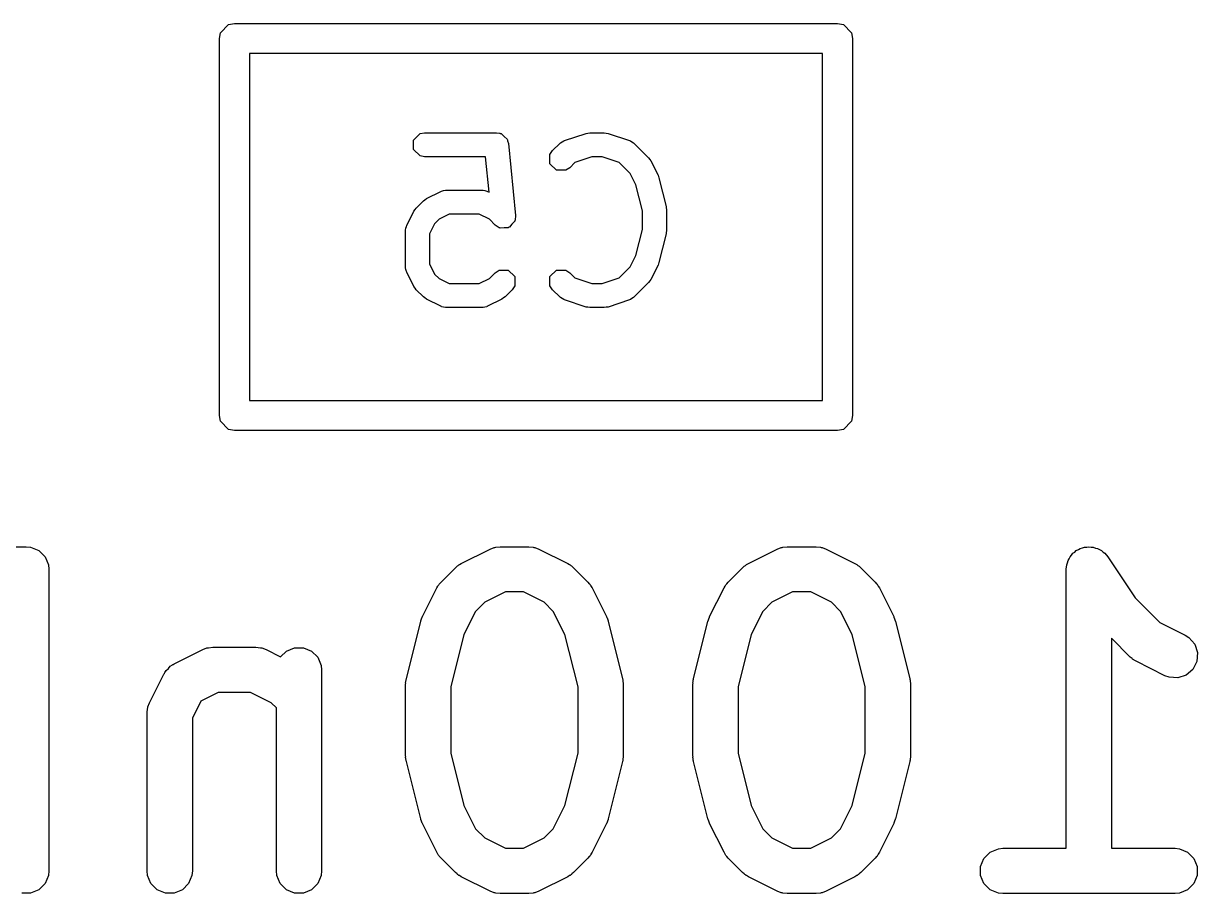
# Model space of a CAD drawing. Header units: inches. Extents: x -1.72 to 1.71, y -2.13 to 2.13.
# Drawn here: x -1.1616 to -1.0083, y 1.3987 to 1.5123 of the extents above; entities that cross this region are included whole.
import ezdxf

# ---------------------------------------------------------------- set-up
doc = ezdxf.new("R2010")
doc.units = ezdxf.units.IN
doc.header["$MEASUREMENT"] = 0
doc.layers.add('BLACK', color=250, linetype='CONTINUOUS')

msp = doc.modelspace()

# ---------------------------------------------------------------- linework, layer by layer
at = {"layer": 'BLACK', "linetype": 'CONTINUOUS'}
for p, q in [((-1.13583, 1.51107), (-1.13477, 1.51213)), ((-1.13477, 1.51213), (-1.13402, 1.51228)), ((-1.13402, 1.51228), (-1.05528, 1.51228)), ((-1.05528, 1.51228), (-1.05452, 1.51213)), ((-1.05452, 1.51213), (-1.05346, 1.51107)), ((-1.13598, 1.51031), (-1.13583, 1.51107)), ((-1.13598, 1.4611), (-1.13598, 1.51031)), ((-1.05346, 1.51107), (-1.05331, 1.51031)), ((-1.05331, 1.51031), (-1.05331, 1.4611)), ((-1.13205, 1.50835), (-1.13205, 1.46307)), ((-1.05724, 1.50835), (-1.13205, 1.50835)), ((-1.05724, 1.46307), (-1.05724, 1.50835)), ((-1.11063, 1.49705), (-1.10978, 1.49791)), ((-1.10978, 1.49791), (-1.10918, 1.49803)), ((-1.10918, 1.49803), (-1.0998, 1.49803)), ((-1.0998, 1.49803), (-1.09942, 1.49795)), ((-1.09942, 1.49795), (-1.09935, 1.49796)), ((-1.09935, 1.49796), (-1.09931, 1.49793)), ((-1.09931, 1.49793), (-1.0992, 1.49791)), ((-1.0992, 1.49791), (-1.09882, 1.49753)), ((-1.09882, 1.49753), (-1.09841, 1.4972)), ((-1.09093, 1.49701), (-1.08811, 1.49794)), ((-1.08811, 1.49794), (-1.08786, 1.49798)), ((-1.08786, 1.49798), (-1.08762, 1.49803)), ((-1.08762, 1.49803), (-1.08574, 1.49803)), ((-1.08574, 1.49803), (-1.08549, 1.49798)), ((-1.08549, 1.49798), (-1.08524, 1.49794)), ((-1.08524, 1.49794), (-1.08243, 1.49701)), ((-1.11063, 1.49585), (-1.11063, 1.49705)), ((-1.10978, 1.495), (-1.11063, 1.49585)), ((-1.09841, 1.4972), (-1.09838, 1.49709)), ((-1.09838, 1.49709), (-1.09835, 1.49705)), ((-1.09835, 1.49705), (-1.09835, 1.49697)), ((-1.09835, 1.49697), (-1.09823, 1.49661)), ((-1.09823, 1.49661), (-1.0973, 1.48723)), ((-1.09248, 1.49569), (-1.09154, 1.49663)), ((-1.09154, 1.49663), (-1.09148, 1.49667)), ((-1.09148, 1.49667), (-1.09146, 1.4967)), ((-1.09146, 1.4967), (-1.09124, 1.49683)), ((-1.09124, 1.49683), (-1.09103, 1.49697)), ((-1.09103, 1.49697), (-1.09099, 1.49697)), ((-1.09099, 1.49697), (-1.09093, 1.49701)), ((-1.08243, 1.49701), (-1.08236, 1.49697)), ((-1.08236, 1.49697), (-1.08233, 1.49697)), ((-1.08233, 1.49697), (-1.08212, 1.49683)), ((-1.08212, 1.49683), (-1.0819, 1.4967)), ((-1.0819, 1.4967), (-1.08188, 1.49667)), ((-1.08188, 1.49667), (-1.08181, 1.49663)), ((-1.08181, 1.49663), (-1.07994, 1.49475)), ((-1.10918, 1.49488), (-1.10978, 1.495)), ((-1.10123, 1.49488), (-1.10918, 1.49488)), ((-1.10076, 1.49026), (-1.10123, 1.49488)), ((-1.09282, 1.49518), (-1.09248, 1.49569)), ((-1.09282, 1.49397), (-1.09282, 1.49518)), ((-1.08736, 1.49488), (-1.08958, 1.49414)), ((-1.086, 1.49488), (-1.08736, 1.49488)), ((-1.08378, 1.49414), (-1.086, 1.49488)), ((-1.07994, 1.49475), (-1.0798, 1.49454)), ((-1.0798, 1.49454), (-1.07965, 1.49434)), ((-1.07965, 1.49434), (-1.07871, 1.49247)), ((-1.09197, 1.49312), (-1.09282, 1.49397)), ((-1.09076, 1.49312), (-1.09197, 1.49312)), ((-1.09025, 1.49346), (-1.09076, 1.49312)), ((-1.08958, 1.49414), (-1.09025, 1.49346)), ((-1.08235, 1.49271), (-1.08378, 1.49414)), ((-1.0816, 1.49121), (-1.08235, 1.49271)), ((-1.07871, 1.49247), (-1.07866, 1.4923)), ((-1.07866, 1.4923), (-1.07859, 1.49215)), ((-1.07859, 1.49215), (-1.07765, 1.4884)), ((-1.10894, 1.48942), (-1.10707, 1.49036)), ((-1.10707, 1.49036), (-1.10699, 1.49038)), ((-1.10699, 1.49038), (-1.10697, 1.49041)), ((-1.10697, 1.49041), (-1.10672, 1.49046)), ((-1.10672, 1.49046), (-1.10647, 1.49052)), ((-1.10647, 1.49052), (-1.10644, 1.49051)), ((-1.10644, 1.49051), (-1.10636, 1.49053)), ((-1.10636, 1.49053), (-1.10168, 1.49053)), ((-1.10168, 1.49053), (-1.1016, 1.49051)), ((-1.1016, 1.49051), (-1.10156, 1.49052)), ((-1.10156, 1.49052), (-1.10132, 1.49046)), ((-1.10132, 1.49046), (-1.10107, 1.49041)), ((-1.10107, 1.49041), (-1.10105, 1.49038)), ((-1.10105, 1.49038), (-1.10097, 1.49036)), ((-1.10097, 1.49036), (-1.10076, 1.49026)), ((-1.08075, 1.48782), (-1.0816, 1.49121)), ((-1.11043, 1.48798), (-1.11029, 1.48819)), ((-1.11029, 1.48819), (-1.10935, 1.48913)), ((-1.10935, 1.48913), (-1.10914, 1.48927)), ((-1.10914, 1.48927), (-1.10894, 1.48942)), ((-1.07765, 1.4884), (-1.07764, 1.4882)), ((-1.07764, 1.4882), (-1.0776, 1.48801)), ((-1.11152, 1.48591), (-1.11058, 1.48778)), ((-1.11058, 1.48778), (-1.11043, 1.48798)), ((-1.1073, 1.48672), (-1.10788, 1.48614)), ((-1.10599, 1.48738), (-1.1073, 1.48672)), ((-1.10205, 1.48738), (-1.10599, 1.48738)), ((-1.10073, 1.48672), (-1.10205, 1.48738)), ((-1.09998, 1.48596), (-1.10073, 1.48672)), ((-1.0973, 1.48723), (-1.09736, 1.48662)), ((-1.08075, 1.4854), (-1.08075, 1.48782)), ((-1.0776, 1.48801), (-1.0776, 1.4852)), ((-1.11169, 1.4852), (-1.11167, 1.48528)), ((-1.11169, 1.48052), (-1.11169, 1.4852)), ((-1.11168, 1.48531), (-1.11162, 1.48556)), ((-1.11167, 1.48528), (-1.11168, 1.48531)), ((-1.11162, 1.48556), (-1.11157, 1.4858)), ((-1.11157, 1.4858), (-1.11154, 1.48583)), ((-1.11154, 1.48583), (-1.11152, 1.48591)), ((-1.10788, 1.48614), (-1.10854, 1.48483)), ((-1.09947, 1.48562), (-1.09998, 1.48596)), ((-1.09938, 1.48562), (-1.09947, 1.48562)), ((-1.09932, 1.48557), (-1.09938, 1.48562)), ((-1.09879, 1.48562), (-1.09932, 1.48557)), ((-1.09826, 1.48562), (-1.09879, 1.48562)), ((-1.0982, 1.48568), (-1.09826, 1.48562)), ((-1.09812, 1.48569), (-1.0982, 1.48568)), ((-1.09778, 1.4861), (-1.09812, 1.48569)), ((-1.09741, 1.48647), (-1.09778, 1.4861)), ((-1.09736, 1.48662), (-1.09741, 1.48656)), ((-1.09741, 1.48656), (-1.09741, 1.48647)), ((-1.0816, 1.482), (-1.08075, 1.4854)), ((-1.0776, 1.4852), (-1.07764, 1.48501)), ((-1.10854, 1.48483), (-1.10854, 1.48089)), ((-1.07765, 1.48482), (-1.07859, 1.48107)), ((-1.07764, 1.48501), (-1.07765, 1.48482)), ((-1.11167, 1.48044), (-1.11169, 1.48052)), ((-1.10854, 1.48089), (-1.10788, 1.47957)), ((-1.08378, 1.47908), (-1.08235, 1.48051)), ((-1.08235, 1.48051), (-1.0816, 1.482)), ((-1.07871, 1.48075), (-1.07965, 1.47887)), ((-1.07866, 1.48091), (-1.07871, 1.48075)), ((-1.07859, 1.48107), (-1.07866, 1.48091)), ((-1.11168, 1.4804), (-1.11167, 1.48044)), ((-1.11162, 1.48016), (-1.11168, 1.4804)), ((-1.11157, 1.47991), (-1.11162, 1.48016)), ((-1.11154, 1.47989), (-1.11157, 1.47991)), ((-1.11152, 1.47981), (-1.11154, 1.47989)), ((-1.11058, 1.47794), (-1.11152, 1.47981)), ((-1.10788, 1.47957), (-1.1073, 1.479)), ((-1.1073, 1.479), (-1.10599, 1.47834)), ((-1.10205, 1.47834), (-1.10073, 1.479)), ((-1.10073, 1.479), (-1.09998, 1.47975)), ((-1.09998, 1.47975), (-1.09947, 1.4801)), ((-1.09947, 1.4801), (-1.09826, 1.4801)), ((-1.09826, 1.4801), (-1.09741, 1.47924)), ((-1.09741, 1.47924), (-1.09741, 1.47804)), ((-1.09282, 1.47924), (-1.09197, 1.4801)), ((-1.09282, 1.47804), (-1.09282, 1.47924)), ((-1.09197, 1.4801), (-1.09076, 1.4801)), ((-1.09076, 1.4801), (-1.09025, 1.47975)), ((-1.09025, 1.47975), (-1.08958, 1.47908)), ((-1.08958, 1.47908), (-1.08736, 1.47834)), ((-1.086, 1.47834), (-1.08378, 1.47908)), ((-1.11043, 1.47774), (-1.11058, 1.47794)), ((-1.11029, 1.47753), (-1.11043, 1.47774)), ((-1.10935, 1.47659), (-1.11029, 1.47753)), ((-1.10599, 1.47834), (-1.10205, 1.47834)), ((-1.09775, 1.47753), (-1.09869, 1.47659)), ((-1.09741, 1.47804), (-1.09775, 1.47753)), ((-1.09248, 1.47753), (-1.09282, 1.47804)), ((-1.09154, 1.47659), (-1.09248, 1.47753)), ((-1.08736, 1.47834), (-1.086, 1.47834)), ((-1.07994, 1.47846), (-1.08181, 1.47659)), ((-1.0798, 1.47867), (-1.07994, 1.47846)), ((-1.07965, 1.47887), (-1.0798, 1.47867)), ((-1.10914, 1.47645), (-1.10935, 1.47659)), ((-1.10894, 1.47629), (-1.10914, 1.47645)), ((-1.10707, 1.47536), (-1.10894, 1.47629)), ((-1.0991, 1.47629), (-1.10097, 1.47536)), ((-1.0989, 1.47645), (-1.0991, 1.47629)), ((-1.09869, 1.47659), (-1.0989, 1.47645)), ((-1.09148, 1.47655), (-1.09154, 1.47659)), ((-1.09146, 1.47651), (-1.09148, 1.47655)), ((-1.09124, 1.47639), (-1.09146, 1.47651)), ((-1.09103, 1.47625), (-1.09124, 1.47639)), ((-1.09099, 1.47625), (-1.09103, 1.47625)), ((-1.09093, 1.47621), (-1.09099, 1.47625)), ((-1.08811, 1.47527), (-1.09093, 1.47621)), ((-1.08243, 1.47621), (-1.08524, 1.47527)), ((-1.08236, 1.47625), (-1.08243, 1.47621)), ((-1.08233, 1.47625), (-1.08236, 1.47625)), ((-1.08212, 1.47639), (-1.08233, 1.47625)), ((-1.0819, 1.47651), (-1.08212, 1.47639)), ((-1.08188, 1.47655), (-1.0819, 1.47651)), ((-1.08181, 1.47659), (-1.08188, 1.47655)), ((-1.10699, 1.47534), (-1.10707, 1.47536)), ((-1.10697, 1.47531), (-1.10699, 1.47534)), ((-1.10672, 1.47526), (-1.10697, 1.47531)), ((-1.10647, 1.47519), (-1.10672, 1.47526)), ((-1.10644, 1.47521), (-1.10647, 1.47519)), ((-1.10636, 1.47519), (-1.10644, 1.47521)), ((-1.10168, 1.47519), (-1.10636, 1.47519)), ((-1.1016, 1.47521), (-1.10168, 1.47519)), ((-1.10156, 1.47519), (-1.1016, 1.47521)), ((-1.10132, 1.47526), (-1.10156, 1.47519)), ((-1.10107, 1.47531), (-1.10132, 1.47526)), ((-1.10105, 1.47534), (-1.10107, 1.47531)), ((-1.10097, 1.47536), (-1.10105, 1.47534)), ((-1.08786, 1.47524), (-1.08811, 1.47527)), ((-1.08762, 1.47519), (-1.08786, 1.47524)), ((-1.08574, 1.47519), (-1.08762, 1.47519)), ((-1.08549, 1.47524), (-1.08574, 1.47519)), ((-1.08524, 1.47527), (-1.08549, 1.47524)), ((-1.13205, 1.46307), (-1.05724, 1.46307)), ((-1.13583, 1.46035), (-1.13598, 1.4611)), ((-1.05331, 1.4611), (-1.05346, 1.46035)), ((-1.13477, 1.45928), (-1.13583, 1.46035)), ((-1.13402, 1.45913), (-1.13477, 1.45928)), ((-1.05528, 1.45913), (-1.13402, 1.45913)), ((-1.05452, 1.45928), (-1.05528, 1.45913)), ((-1.05346, 1.46035), (-1.05452, 1.45928)), ((-1.17995, 1.44398), (-1.1612, 1.44398)), ((-1.1612, 1.44398), (-1.16062, 1.44393)), ((-1.16062, 1.44393), (-1.15956, 1.44349)), ((-1.10065, 1.44367), (-1.10011, 1.44388)), ((-1.10011, 1.44388), (-1.10001, 1.44389)), ((-1.10001, 1.44389), (-1.09991, 1.44393)), ((-1.09991, 1.44393), (-1.09933, 1.44398)), ((-1.09933, 1.44398), (-1.09558, 1.44398)), ((-1.09558, 1.44398), (-1.09501, 1.44393)), ((-1.09501, 1.44393), (-1.09491, 1.44389)), ((-1.09491, 1.44389), (-1.0948, 1.44388)), ((-1.0948, 1.44388), (-1.09426, 1.44367)), ((-1.06316, 1.44367), (-1.06262, 1.44388)), ((-1.06262, 1.44388), (-1.06251, 1.44389)), ((-1.06251, 1.44389), (-1.06241, 1.44393)), ((-1.06241, 1.44393), (-1.06184, 1.44398)), ((-1.06184, 1.44398), (-1.05809, 1.44398)), ((-1.05809, 1.44398), (-1.05751, 1.44393)), ((-1.05751, 1.44393), (-1.05741, 1.44389)), ((-1.05741, 1.44389), (-1.05731, 1.44388)), ((-1.05731, 1.44388), (-1.05677, 1.44367)), ((-1.02384, 1.4436), (-1.02359, 1.44376)), ((-1.02359, 1.44376), (-1.02331, 1.44382)), ((-1.02331, 1.44382), (-1.02304, 1.44393)), ((-1.02304, 1.44393), (-1.02275, 1.44393)), ((-1.02275, 1.44393), (-1.02246, 1.44398)), ((-1.02246, 1.44398), (-1.02218, 1.44393)), ((-1.02218, 1.44393), (-1.02189, 1.44393)), ((-1.02189, 1.44393), (-1.02162, 1.44381)), ((-1.02162, 1.44381), (-1.02133, 1.44376)), ((-1.02133, 1.44376), (-1.02109, 1.4436)), ((-1.15956, 1.44349), (-1.15874, 1.44267)), ((-1.15874, 1.44267), (-1.1583, 1.44161)), ((-1.1044, 1.4418), (-1.10065, 1.44367)), ((-1.09426, 1.44367), (-1.09051, 1.4418)), ((-1.06691, 1.4418), (-1.06316, 1.44367)), ((-1.05677, 1.44367), (-1.05302, 1.4418)), ((-1.02519, 1.44216), (-1.02503, 1.4424)), ((-1.02503, 1.4424), (-1.02492, 1.44267)), ((-1.02492, 1.44267), (-1.02472, 1.44288)), ((-1.02472, 1.44288), (-1.02455, 1.44312)), ((-1.02455, 1.44312), (-1.02431, 1.44328)), ((-1.02431, 1.44328), (-1.02411, 1.44349)), ((-1.02411, 1.44349), (-1.02384, 1.4436)), ((-1.02109, 1.4436), (-1.02083, 1.44349)), ((-1.02083, 1.44349), (-1.02062, 1.44328)), ((-1.02062, 1.44328), (-1.02038, 1.44312)), ((-1.02038, 1.44312), (-1.02001, 1.44267)), ((-1.02001, 1.44267), (-1.02001, 1.44267)), ((-1.02001, 1.44267), (-1.02001, 1.44267)), ((-1.02001, 1.44267), (-1.02001, 1.44267)), ((-1.02001, 1.44267), (-1.01642, 1.43729)), ((-1.1583, 1.44161), (-1.15825, 1.44103)), ((-1.15825, 1.44103), (-1.15825, 1.40166)), ((-1.10704, 1.43937), (-1.10517, 1.44124)), ((-1.10517, 1.44124), (-1.10494, 1.44143)), ((-1.10494, 1.44143), (-1.10489, 1.44149)), ((-1.10489, 1.44149), (-1.1048, 1.44154)), ((-1.1048, 1.44154), (-1.10472, 1.44161)), ((-1.10472, 1.44161), (-1.10465, 1.44164)), ((-1.10465, 1.44164), (-1.1044, 1.4418)), ((-1.09051, 1.4418), (-1.09027, 1.44164)), ((-1.09027, 1.44164), (-1.09019, 1.44161)), ((-1.09019, 1.44161), (-1.09011, 1.44154)), ((-1.09011, 1.44154), (-1.09002, 1.44149)), ((-1.09002, 1.44149), (-1.08997, 1.44143)), ((-1.08997, 1.44143), (-1.08975, 1.44124)), ((-1.08975, 1.44124), (-1.08787, 1.43937)), ((-1.06955, 1.43937), (-1.06767, 1.44124)), ((-1.06767, 1.44124), (-1.06745, 1.44143)), ((-1.06745, 1.44143), (-1.0674, 1.44149)), ((-1.0674, 1.44149), (-1.06731, 1.44154)), ((-1.06731, 1.44154), (-1.06723, 1.44161)), ((-1.06723, 1.44161), (-1.06716, 1.44164)), ((-1.06716, 1.44164), (-1.06691, 1.4418)), ((-1.05302, 1.4418), (-1.05277, 1.44164)), ((-1.05277, 1.44164), (-1.0527, 1.44161)), ((-1.0527, 1.44161), (-1.05262, 1.44154)), ((-1.05262, 1.44154), (-1.05253, 1.44149)), ((-1.05253, 1.44149), (-1.05248, 1.44143)), ((-1.05248, 1.44143), (-1.05225, 1.44124)), ((-1.05225, 1.44124), (-1.05038, 1.43937)), ((-1.02542, 1.44104), (-1.02536, 1.44161)), ((-1.02542, 1.44103), (-1.02542, 1.44104)), ((-1.02542, 1.40461), (-1.02542, 1.44103)), ((-1.02542, 1.44103), (-1.02542, 1.44103)), ((-1.02542, 1.44103), (-1.02542, 1.44103)), ((-1.02536, 1.44161), (-1.02525, 1.44188)), ((-1.02525, 1.44188), (-1.02519, 1.44216)), ((-1.10729, 1.43909), (-1.10723, 1.43914)), ((-1.10723, 1.43914), (-1.10704, 1.43937)), ((-1.08787, 1.43937), (-1.08769, 1.43914)), ((-1.08769, 1.43914), (-1.08763, 1.43909)), ((-1.06979, 1.43909), (-1.06974, 1.43914)), ((-1.06974, 1.43914), (-1.06955, 1.43937)), ((-1.05038, 1.43937), (-1.05019, 1.43914)), ((-1.05019, 1.43914), (-1.05013, 1.43909)), ((-1.10947, 1.43485), (-1.1076, 1.4386)), ((-1.1076, 1.4386), (-1.10744, 1.43885)), ((-1.10744, 1.43885), (-1.10741, 1.43892)), ((-1.10741, 1.43892), (-1.10735, 1.439)), ((-1.10735, 1.439), (-1.10729, 1.43909)), ((-1.09864, 1.43808), (-1.10133, 1.43673)), ((-1.09628, 1.43808), (-1.09864, 1.43808)), ((-1.09358, 1.43673), (-1.09628, 1.43808)), ((-1.08763, 1.43909), (-1.08757, 1.439)), ((-1.08757, 1.439), (-1.0875, 1.43892)), ((-1.0875, 1.43892), (-1.08747, 1.43885)), ((-1.08747, 1.43885), (-1.08732, 1.4386)), ((-1.08732, 1.4386), (-1.08544, 1.43485)), ((-1.07198, 1.43485), (-1.0701, 1.4386)), ((-1.0701, 1.4386), (-1.06995, 1.43885)), ((-1.06995, 1.43885), (-1.06992, 1.43892)), ((-1.06992, 1.43892), (-1.06985, 1.439)), ((-1.06985, 1.439), (-1.06979, 1.43909)), ((-1.06114, 1.43808), (-1.06384, 1.43673)), ((-1.05878, 1.43808), (-1.06114, 1.43808)), ((-1.05609, 1.43673), (-1.05878, 1.43808)), ((-1.05013, 1.43909), (-1.05007, 1.439)), ((-1.05007, 1.439), (-1.05001, 1.43892)), ((-1.05001, 1.43892), (-1.04998, 1.43885)), ((-1.04998, 1.43885), (-1.04982, 1.4386)), ((-1.04982, 1.4386), (-1.04795, 1.43485)), ((-1.10133, 1.43673), (-1.10253, 1.43553)), ((-1.09239, 1.43553), (-1.09358, 1.43673)), ((-1.06384, 1.43673), (-1.06503, 1.43553)), ((-1.05489, 1.43553), (-1.05609, 1.43673)), ((-1.01642, 1.43729), (-1.01322, 1.43408)), ((-1.10968, 1.43431), (-1.10959, 1.43455)), ((-1.10959, 1.43455), (-1.1095, 1.43479)), ((-1.1095, 1.43479), (-1.10949, 1.43481)), ((-1.10949, 1.43481), (-1.10947, 1.43485)), ((-1.10253, 1.43553), (-1.10405, 1.4325)), ((-1.09087, 1.4325), (-1.09239, 1.43553)), ((-1.08544, 1.43485), (-1.08543, 1.43481)), ((-1.08543, 1.43481), (-1.08541, 1.43479)), ((-1.08541, 1.43479), (-1.08533, 1.43455)), ((-1.08533, 1.43455), (-1.08524, 1.43431)), ((-1.07218, 1.43431), (-1.07209, 1.43455)), ((-1.07209, 1.43455), (-1.07201, 1.43479)), ((-1.07201, 1.43479), (-1.07199, 1.43481)), ((-1.07199, 1.43481), (-1.07198, 1.43485)), ((-1.06503, 1.43553), (-1.06655, 1.4325)), ((-1.05337, 1.4325), (-1.05489, 1.43553)), ((-1.04795, 1.43485), (-1.04793, 1.43481)), ((-1.04793, 1.43481), (-1.04792, 1.43479)), ((-1.04792, 1.43479), (-1.04783, 1.43455)), ((-1.04783, 1.43455), (-1.04774, 1.43431)), ((-1.11157, 1.42675), (-1.1097, 1.43425)), ((-1.1097, 1.43425), (-1.10968, 1.43429)), ((-1.10968, 1.43429), (-1.10968, 1.43431)), ((-1.08524, 1.43431), (-1.08523, 1.43429)), ((-1.08523, 1.43429), (-1.08522, 1.43425)), ((-1.08522, 1.43425), (-1.08334, 1.42675)), ((-1.07408, 1.42675), (-1.0722, 1.43425)), ((-1.0722, 1.43425), (-1.07219, 1.43429)), ((-1.07219, 1.43429), (-1.07218, 1.43431)), ((-1.04774, 1.43431), (-1.04774, 1.43429)), ((-1.04774, 1.43429), (-1.04772, 1.43425)), ((-1.04772, 1.43425), (-1.04585, 1.42675)), ((-1.01322, 1.43408), (-1.0099, 1.43242)), ((-1.10405, 1.4325), (-1.10575, 1.42567)), ((-1.08916, 1.42567), (-1.09087, 1.4325)), ((-1.06655, 1.4325), (-1.06826, 1.42567)), ((-1.05167, 1.42567), (-1.05337, 1.4325)), ((-1.01706, 1.42957), (-1.01951, 1.43203)), ((-1.01951, 1.43203), (-1.01951, 1.40461)), ((-1.0099, 1.43242), (-1.00941, 1.43211)), ((-1.00941, 1.43211), (-1.00865, 1.43124)), ((-1.1419, 1.42867), (-1.13815, 1.43055)), ((-1.13815, 1.43055), (-1.13761, 1.43076)), ((-1.13761, 1.43076), (-1.1375, 1.43076)), ((-1.1375, 1.43076), (-1.1374, 1.4308)), ((-1.1374, 1.4308), (-1.13683, 1.43086)), ((-1.13683, 1.43086), (-1.1312, 1.43086)), ((-1.1312, 1.43086), (-1.13063, 1.4308)), ((-1.13063, 1.4308), (-1.13053, 1.43076)), ((-1.13053, 1.43076), (-1.13042, 1.43076)), ((-1.13042, 1.43076), (-1.12988, 1.43055)), ((-1.12988, 1.43055), (-1.12798, 1.4296)), ((-1.12798, 1.4296), (-1.12722, 1.43036)), ((-1.12722, 1.43036), (-1.12616, 1.4308)), ((-1.12616, 1.4308), (-1.125, 1.4308)), ((-1.125, 1.4308), (-1.12394, 1.43036)), ((-1.12394, 1.43036), (-1.12312, 1.42955)), ((-1.00865, 1.43124), (-1.00829, 1.43015)), ((-1.00829, 1.43015), (-1.00837, 1.429)), ((-1.14239, 1.42837), (-1.1421, 1.42855)), ((-1.1421, 1.42855), (-1.14204, 1.4286)), ((-1.14204, 1.4286), (-1.14199, 1.42861)), ((-1.14199, 1.42861), (-1.1419, 1.42867)), ((-1.12312, 1.42955), (-1.12268, 1.42848)), ((-1.12268, 1.42848), (-1.12263, 1.42791)), ((-1.01683, 1.42938), (-1.01706, 1.42957)), ((-1.01678, 1.42932), (-1.01683, 1.42938)), ((-1.01669, 1.42927), (-1.01678, 1.42932)), ((-1.01661, 1.4292), (-1.01669, 1.42927)), ((-1.01654, 1.42917), (-1.01661, 1.4292)), ((-1.01629, 1.42902), (-1.01654, 1.42917)), ((-1.01254, 1.42714), (-1.01629, 1.42902)), ((-1.00837, 1.429), (-1.00889, 1.42797)), ((-1.14509, 1.4236), (-1.14322, 1.42735)), ((-1.14322, 1.42735), (-1.14316, 1.42745)), ((-1.14316, 1.42745), (-1.14314, 1.42749)), ((-1.14314, 1.42749), (-1.14309, 1.42755)), ((-1.14309, 1.42755), (-1.14291, 1.42784)), ((-1.14291, 1.42784), (-1.14263, 1.42809)), ((-1.14263, 1.42809), (-1.14239, 1.42837)), ((-1.12263, 1.42791), (-1.12263, 1.40166)), ((-1.012, 1.42693), (-1.01254, 1.42714)), ((-1.01085, 1.42685), (-1.012, 1.42693)), ((-1.00976, 1.42722), (-1.01085, 1.42685)), ((-1.00889, 1.42797), (-1.00976, 1.42722)), ((-1.11166, 1.42618), (-1.11162, 1.42639)), ((-1.11165, 1.42613), (-1.11166, 1.42618)), ((-1.11166, 1.42603), (-1.11165, 1.42613)), ((-1.11166, 1.41666), (-1.11166, 1.42603)), ((-1.11162, 1.42639), (-1.1116, 1.42661)), ((-1.1116, 1.42661), (-1.11159, 1.42665)), ((-1.11159, 1.42665), (-1.11157, 1.42675)), ((-1.10575, 1.42567), (-1.10575, 1.41702)), ((-1.08916, 1.41702), (-1.08916, 1.42567)), ((-1.08334, 1.42675), (-1.08333, 1.42665)), ((-1.08333, 1.42665), (-1.08331, 1.42661)), ((-1.08331, 1.42661), (-1.08329, 1.42639)), ((-1.08329, 1.42639), (-1.08326, 1.42618)), ((-1.08326, 1.42618), (-1.08327, 1.42613)), ((-1.08327, 1.42613), (-1.08326, 1.42603)), ((-1.08326, 1.42603), (-1.08326, 1.41666)), ((-1.07416, 1.42618), (-1.07413, 1.42639)), ((-1.07415, 1.42613), (-1.07416, 1.42618)), ((-1.07416, 1.42603), (-1.07415, 1.42613)), ((-1.07416, 1.41666), (-1.07416, 1.42603)), ((-1.07413, 1.42639), (-1.07411, 1.42661)), ((-1.07411, 1.42661), (-1.07409, 1.42665)), ((-1.07409, 1.42665), (-1.07408, 1.42675)), ((-1.06826, 1.42567), (-1.06826, 1.41702)), ((-1.05167, 1.41702), (-1.05167, 1.42567)), ((-1.04585, 1.42675), (-1.04583, 1.42665)), ((-1.04583, 1.42665), (-1.04582, 1.42661)), ((-1.04582, 1.42661), (-1.0458, 1.42639)), ((-1.0458, 1.42639), (-1.04576, 1.42618)), ((-1.04576, 1.42618), (-1.04577, 1.42613)), ((-1.04577, 1.42613), (-1.04576, 1.42603)), ((-1.04576, 1.42603), (-1.04576, 1.41666)), ((-1.13838, 1.42383), (-1.1395, 1.42159)), ((-1.13613, 1.42495), (-1.13838, 1.42383)), ((-1.1319, 1.42495), (-1.13613, 1.42495)), ((-1.1292, 1.42361), (-1.1319, 1.42495)), ((-1.1454, 1.42228), (-1.14535, 1.42286)), ((-1.1454, 1.40166), (-1.1454, 1.42228)), ((-1.14535, 1.42286), (-1.14531, 1.42296)), ((-1.14531, 1.42296), (-1.1453, 1.42306)), ((-1.1453, 1.42306), (-1.14509, 1.4236)), ((-1.12853, 1.42293), (-1.1292, 1.42361)), ((-1.12853, 1.40166), (-1.12853, 1.42293)), ((-1.1395, 1.42159), (-1.1395, 1.40166)), ((-1.11165, 1.41656), (-1.11166, 1.41666)), ((-1.11166, 1.41652), (-1.11165, 1.41656)), ((-1.11162, 1.4163), (-1.11166, 1.41652)), ((-1.1116, 1.41608), (-1.11162, 1.4163)), ((-1.10575, 1.41702), (-1.10405, 1.41019)), ((-1.09087, 1.41019), (-1.08916, 1.41702)), ((-1.08329, 1.4163), (-1.08331, 1.41608)), ((-1.08326, 1.41652), (-1.08329, 1.4163)), ((-1.08326, 1.41666), (-1.08327, 1.41656)), ((-1.08327, 1.41656), (-1.08326, 1.41652)), ((-1.07415, 1.41656), (-1.07416, 1.41666)), ((-1.07416, 1.41652), (-1.07415, 1.41656)), ((-1.07413, 1.4163), (-1.07416, 1.41652)), ((-1.07411, 1.41608), (-1.07413, 1.4163)), ((-1.06826, 1.41702), (-1.06655, 1.41019)), ((-1.05337, 1.41019), (-1.05167, 1.41702)), ((-1.0458, 1.4163), (-1.04582, 1.41608)), ((-1.04576, 1.41652), (-1.0458, 1.4163)), ((-1.04576, 1.41666), (-1.04577, 1.41656)), ((-1.04577, 1.41656), (-1.04576, 1.41652)), ((-1.11159, 1.41604), (-1.1116, 1.41608)), ((-1.11157, 1.41594), (-1.11159, 1.41604)), ((-1.1097, 1.40844), (-1.11157, 1.41594)), ((-1.08334, 1.41594), (-1.08522, 1.40844)), ((-1.08333, 1.41604), (-1.08334, 1.41594)), ((-1.08331, 1.41608), (-1.08333, 1.41604)), ((-1.07409, 1.41604), (-1.07411, 1.41608)), ((-1.07408, 1.41594), (-1.07409, 1.41604)), ((-1.0722, 1.40844), (-1.07408, 1.41594)), ((-1.04585, 1.41594), (-1.04772, 1.40844)), ((-1.04583, 1.41604), (-1.04585, 1.41594)), ((-1.04582, 1.41608), (-1.04583, 1.41604)), ((-1.10405, 1.41019), (-1.10253, 1.40716)), ((-1.09239, 1.40716), (-1.09087, 1.41019)), ((-1.06655, 1.41019), (-1.06503, 1.40716)), ((-1.05489, 1.40716), (-1.05337, 1.41019)), ((-1.10968, 1.4084), (-1.1097, 1.40844)), ((-1.10968, 1.40838), (-1.10968, 1.4084)), ((-1.10959, 1.40814), (-1.10968, 1.40838)), ((-1.1095, 1.4079), (-1.10959, 1.40814)), ((-1.10949, 1.40788), (-1.1095, 1.4079)), ((-1.10947, 1.40784), (-1.10949, 1.40788)), ((-1.1076, 1.40409), (-1.10947, 1.40784)), ((-1.10253, 1.40716), (-1.10133, 1.40596)), ((-1.09358, 1.40596), (-1.09239, 1.40716)), ((-1.08544, 1.40784), (-1.08732, 1.40409)), ((-1.08543, 1.40788), (-1.08544, 1.40784)), ((-1.08541, 1.4079), (-1.08543, 1.40788)), ((-1.08533, 1.40814), (-1.08541, 1.4079)), ((-1.08524, 1.40838), (-1.08533, 1.40814)), ((-1.08523, 1.4084), (-1.08524, 1.40838)), ((-1.08522, 1.40844), (-1.08523, 1.4084)), ((-1.07219, 1.4084), (-1.0722, 1.40844)), ((-1.07218, 1.40838), (-1.07219, 1.4084)), ((-1.07209, 1.40814), (-1.07218, 1.40838)), ((-1.07201, 1.4079), (-1.07209, 1.40814)), ((-1.07199, 1.40788), (-1.07201, 1.4079)), ((-1.07198, 1.40784), (-1.07199, 1.40788)), ((-1.0701, 1.40409), (-1.07198, 1.40784)), ((-1.06503, 1.40716), (-1.06384, 1.40596)), ((-1.05609, 1.40596), (-1.05489, 1.40716)), ((-1.04795, 1.40784), (-1.04982, 1.40409)), ((-1.04793, 1.40788), (-1.04795, 1.40784)), ((-1.04792, 1.4079), (-1.04793, 1.40788)), ((-1.04783, 1.40814), (-1.04792, 1.4079)), ((-1.04774, 1.40838), (-1.04783, 1.40814)), ((-1.04772, 1.40844), (-1.04774, 1.4084)), ((-1.04774, 1.4084), (-1.04774, 1.40838)), ((-1.10133, 1.40596), (-1.09864, 1.40461)), ((-1.09628, 1.40461), (-1.09358, 1.40596)), ((-1.06384, 1.40596), (-1.06114, 1.40461)), ((-1.05878, 1.40461), (-1.05609, 1.40596)), ((-1.10744, 1.40384), (-1.1076, 1.40409)), ((-1.09864, 1.40461), (-1.09628, 1.40461)), ((-1.08732, 1.40409), (-1.08747, 1.40384)), ((-1.06995, 1.40384), (-1.0701, 1.40409)), ((-1.06114, 1.40461), (-1.05878, 1.40461)), ((-1.04982, 1.40409), (-1.04998, 1.40384)), ((-1.03617, 1.4033), (-1.03536, 1.40412)), ((-1.03536, 1.40412), (-1.03429, 1.40456)), ((-1.03429, 1.40456), (-1.03372, 1.40461)), ((-1.03372, 1.40461), (-1.02542, 1.40461)), ((-1.01951, 1.40461), (-1.01122, 1.40461)), ((-1.01122, 1.40461), (-1.01064, 1.40456)), ((-1.01064, 1.40456), (-1.00958, 1.40412)), ((-1.00958, 1.40412), (-1.00876, 1.4033)), ((-1.10741, 1.40377), (-1.10744, 1.40384)), ((-1.10735, 1.40369), (-1.10741, 1.40377)), ((-1.10729, 1.4036), (-1.10735, 1.40369)), ((-1.10723, 1.40355), (-1.10729, 1.4036)), ((-1.10704, 1.40332), (-1.10723, 1.40355)), ((-1.10517, 1.40145), (-1.10704, 1.40332)), ((-1.08787, 1.40332), (-1.08975, 1.40145)), ((-1.08769, 1.40355), (-1.08787, 1.40332)), ((-1.08763, 1.4036), (-1.08769, 1.40355)), ((-1.08757, 1.40369), (-1.08763, 1.4036)), ((-1.0875, 1.40377), (-1.08757, 1.40369)), ((-1.08747, 1.40384), (-1.0875, 1.40377)), ((-1.06992, 1.40377), (-1.06995, 1.40384)), ((-1.06985, 1.40369), (-1.06992, 1.40377)), ((-1.06979, 1.4036), (-1.06985, 1.40369)), ((-1.06974, 1.40355), (-1.06979, 1.4036)), ((-1.06955, 1.40332), (-1.06974, 1.40355)), ((-1.06767, 1.40145), (-1.06955, 1.40332)), ((-1.05038, 1.40332), (-1.05225, 1.40145)), ((-1.05019, 1.40355), (-1.05038, 1.40332)), ((-1.05013, 1.4036), (-1.05019, 1.40355)), ((-1.05007, 1.40369), (-1.05013, 1.4036)), ((-1.05001, 1.40377), (-1.05007, 1.40369)), ((-1.04998, 1.40384), (-1.05001, 1.40377)), ((-1.03661, 1.40224), (-1.03617, 1.4033)), ((-1.00876, 1.4033), (-1.00832, 1.40224)), ((-1.1583, 1.40108), (-1.15874, 1.40002)), ((-1.15825, 1.40166), (-1.1583, 1.40108)), ((-1.14535, 1.40108), (-1.1454, 1.40166)), ((-1.14491, 1.40002), (-1.14535, 1.40108)), ((-1.13956, 1.40108), (-1.14, 1.40002)), ((-1.1395, 1.40166), (-1.13956, 1.40108)), ((-1.12848, 1.40108), (-1.12853, 1.40166)), ((-1.12803, 1.40002), (-1.12848, 1.40108)), ((-1.12268, 1.40108), (-1.12312, 1.40002)), ((-1.12263, 1.40166), (-1.12268, 1.40108)), ((-1.10494, 1.40126), (-1.10517, 1.40145)), ((-1.10489, 1.4012), (-1.10494, 1.40126)), ((-1.1048, 1.40115), (-1.10489, 1.4012)), ((-1.10472, 1.40108), (-1.1048, 1.40115)), ((-1.10465, 1.40105), (-1.10472, 1.40108)), ((-1.1044, 1.40089), (-1.10465, 1.40105)), ((-1.10065, 1.39902), (-1.1044, 1.40089)), ((-1.09051, 1.40089), (-1.09426, 1.39902)), ((-1.09027, 1.40105), (-1.09051, 1.40089)), ((-1.09019, 1.40108), (-1.09027, 1.40105)), ((-1.09011, 1.40115), (-1.09019, 1.40108)), ((-1.09002, 1.4012), (-1.09011, 1.40115)), ((-1.08997, 1.40126), (-1.09002, 1.4012)), ((-1.08975, 1.40145), (-1.08997, 1.40126)), ((-1.06745, 1.40126), (-1.06767, 1.40145)), ((-1.0674, 1.4012), (-1.06745, 1.40126)), ((-1.06731, 1.40115), (-1.0674, 1.4012)), ((-1.06723, 1.40108), (-1.06731, 1.40115)), ((-1.06716, 1.40105), (-1.06723, 1.40108)), ((-1.06691, 1.40089), (-1.06716, 1.40105)), ((-1.06316, 1.39902), (-1.06691, 1.40089)), ((-1.05302, 1.40089), (-1.05677, 1.39902)), ((-1.05277, 1.40105), (-1.05302, 1.40089)), ((-1.0527, 1.40108), (-1.05277, 1.40105)), ((-1.05262, 1.40115), (-1.0527, 1.40108)), ((-1.05253, 1.4012), (-1.05262, 1.40115)), ((-1.05248, 1.40126), (-1.05253, 1.4012)), ((-1.05225, 1.40145), (-1.05248, 1.40126)), ((-1.03661, 1.40108), (-1.03661, 1.40224)), ((-1.03617, 1.40002), (-1.03661, 1.40108)), ((-1.00832, 1.40108), (-1.00876, 1.40002)), ((-1.00832, 1.40224), (-1.00832, 1.40108)), ((-1.15874, 1.40002), (-1.15956, 1.39921)), ((-1.14409, 1.39921), (-1.14491, 1.40002)), ((-1.14, 1.40002), (-1.14081, 1.39921)), ((-1.12722, 1.39921), (-1.12803, 1.40002)), ((-1.12312, 1.40002), (-1.12394, 1.39921)), ((-1.03536, 1.39921), (-1.03617, 1.40002)), ((-1.00876, 1.40002), (-1.00958, 1.39921)), ((-1.16062, 1.39876), (-1.16178, 1.39876)), ((-1.15956, 1.39921), (-1.16062, 1.39876)), ((-1.14303, 1.39876), (-1.14409, 1.39921)), ((-1.14188, 1.39876), (-1.14303, 1.39876)), ((-1.14081, 1.39921), (-1.14188, 1.39876)), ((-1.12616, 1.39876), (-1.12722, 1.39921)), ((-1.125, 1.39876), (-1.12616, 1.39876)), ((-1.12394, 1.39921), (-1.125, 1.39876)), ((-1.10011, 1.39881), (-1.10065, 1.39902)), ((-1.10001, 1.39881), (-1.10011, 1.39881)), ((-1.09991, 1.39876), (-1.10001, 1.39881)), ((-1.09933, 1.39871), (-1.09991, 1.39876)), ((-1.09558, 1.39871), (-1.09933, 1.39871)), ((-1.09501, 1.39876), (-1.09558, 1.39871)), ((-1.09491, 1.39881), (-1.09501, 1.39876)), ((-1.0948, 1.39881), (-1.09491, 1.39881)), ((-1.09426, 1.39902), (-1.0948, 1.39881)), ((-1.06262, 1.39881), (-1.06316, 1.39902)), ((-1.06251, 1.39881), (-1.06262, 1.39881)), ((-1.06241, 1.39876), (-1.06251, 1.39881)), ((-1.06184, 1.39871), (-1.06241, 1.39876)), ((-1.05809, 1.39871), (-1.06184, 1.39871)), ((-1.05751, 1.39876), (-1.05809, 1.39871)), ((-1.05741, 1.39881), (-1.05751, 1.39876)), ((-1.05731, 1.39881), (-1.05741, 1.39881)), ((-1.05677, 1.39902), (-1.05731, 1.39881)), ((-1.03429, 1.39876), (-1.03536, 1.39921)), ((-1.03372, 1.39871), (-1.03429, 1.39876)), ((-1.01122, 1.39871), (-1.03372, 1.39871)), ((-1.01064, 1.39876), (-1.01122, 1.39871)), ((-1.00958, 1.39921), (-1.01064, 1.39876))]:
    msp.add_line(p, q, dxfattribs=at)

doc.saveas('drawing.dxf')
